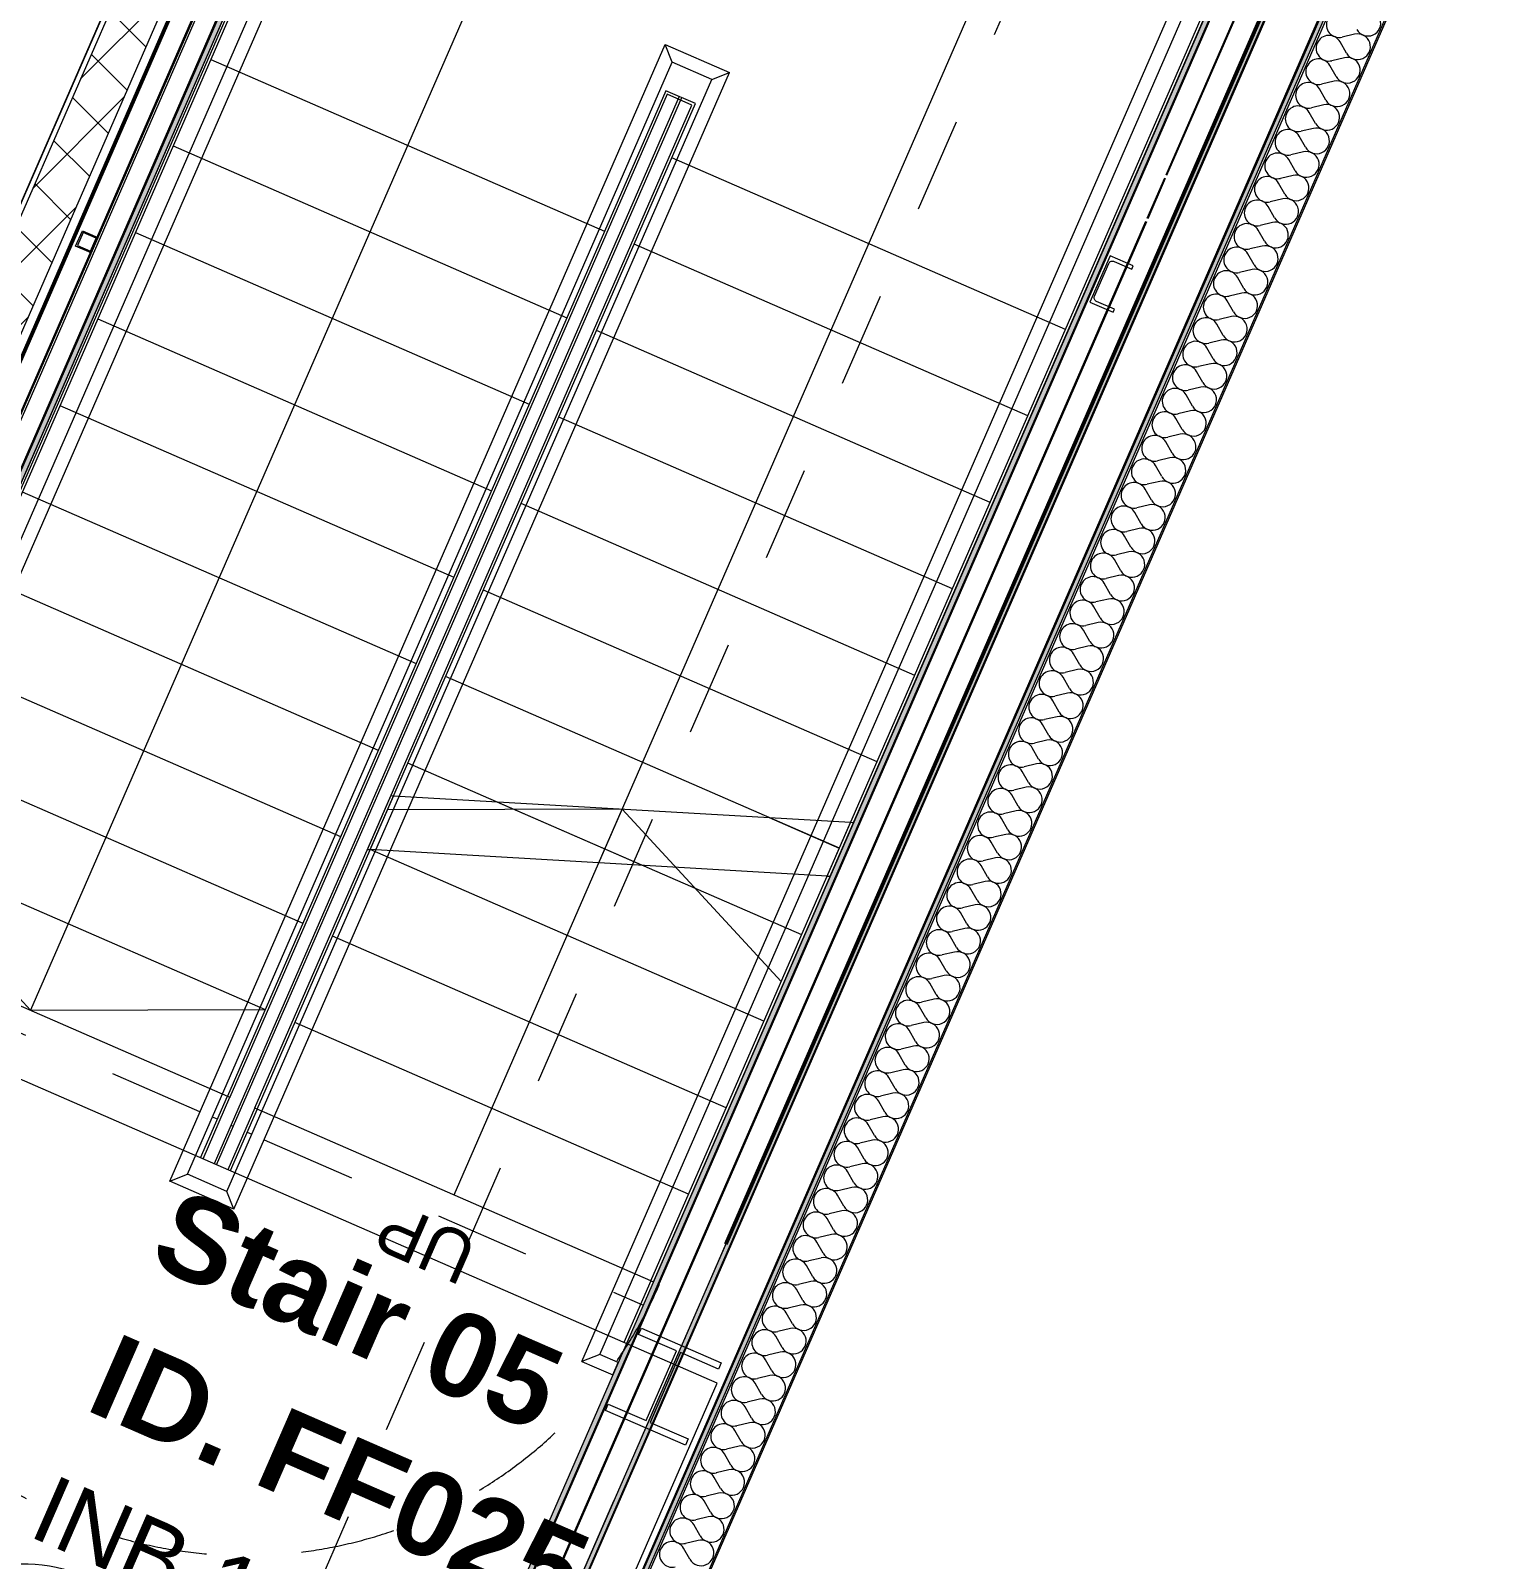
# Model space of a CAD drawing. Header units: millimetres. Extents: x -50172 to 90294, y -80883 to 25069.
# Drawn here: x 18184 to 22550, y -36620 to -32083 of the extents above; entities that cross this region are included whole.
import ezdxf
from ezdxf.enums import TextEntityAlignment as Align

# ---------------------------------------------------------------- set-up
doc = ezdxf.new("R2010")
doc.units = ezdxf.units.MM
doc.header["$MEASUREMENT"] = 0
doc.linetypes.add('Dashed', pattern=[564.444447, 282.222223, -282.222223])
doc.linetypes.add('Double Dashed', pattern=[1093.611073, 529.166651, -211.666656, 141.111112, -211.666656])
for name, color, linetype in [('A-25-M_Wall_Int', 7, 'Continuous'), ('A-95-MC_Marker_Section_P2.Marker', 7, 'Continuous'), ('COLUMN.IFC Import', 7, 'Continuous'), ('New_A-05-M_Gross_Int_Circulation', 7, 'Continuous'), ('New_A-15-MG_Structural_Grid_Phase_2', 7, 'Continuous'), ('New_A-20-M_Floor_Slab', 7, 'Continuous'), ('New_A-25-M_Wall_Ext', 7, 'Continuous'), ('New_A-25-M_Wall_Int', 7, 'Continuous'), ('New_A-35-M_FFE-Zone', 7, 'Continuous'), ('New_ArchiCAD Door Markers', 7, 'Continuous'), ('New_ArchiCAD Doors', 7, 'Continuous')]:
    doc.layers.add(name, color=color, linetype=linetype)
for name, color, linetype, lineweight in [('A-25-M_Wall_Int_Pen_No__1', 7, 'Continuous', 13), ('A-95-MC_Marker_Section_P2.Marker_Pen_No__1', 7, 'Continuous', 13), ('COLUMN.IFC Import_Pen_No__2', 8, 'Continuous', 15), ('New_A-20-M_Floor_Slab_Pen_No__89', 8, 'Continuous', 20), ('New_A-25-M_Wall_Ext_Pen_No__1', 7, 'Continuous', 13), ('New_A-25-M_Wall_Int_Pen_No__1', 7, 'Continuous', 13), ('New_A-30-M_Stair_Pen_No__1', 7, 'Continuous', 13), ('New_A-35-M_FFE_Sanitary_Pen_No__1', 7, 'Continuous', 13), ('New_A-95-P_Drawing_Pen_No__156', 5, 'Continuous', 50), ('New_ArchiCAD Door Markers_Pen_No__1', 7, 'Continuous', 13), ('New_ArchiCAD Door Markers_Pen_No__5', 7, 'Continuous', 25), ('New_ArchiCAD Doors_Pen_No__1', 7, 'Continuous', 13), ('New_ArchiCAD Zone Stamps_Pen_No__9', 7, 'Continuous', 13)]:
    doc.layers.add(name, color=color, linetype=linetype, lineweight=lineweight)
for name, color, linetype, lineweight, true_color in [('A-25-M_Wall_Int_Pen_No__107', 7, 'Continuous', 15, 0xa6a6a6), ('A-25-M_Wall_Int_Pen_No__27', 7, 'Continuous', 50, 0x2a2a2a), ('New_A-05-M_Gross_Int_Circulation_Pen_No__74', 7, 'Continuous', 20, 0x606060), ('New_A-15-MG_Structural_Grid_Phase_2_Pen_No__222', 7, 'Continuous', 13, 0x65af33), ('New_A-25-M_Wall_Ext_Pen_No__107', 7, 'Continuous', 15, 0xa6a6a6), ('New_A-25-M_Wall_Int_Pen_No__107', 7, 'Continuous', 15, 0xa6a6a6), ('New_A-35-M_FFE-Zone_Pen_No__74', 7, 'Continuous', 20, 0x606060), ('New_A-95-P_Drawing_Pen_No__61', 7, 'Continuous', 20, 0x6a6a6a), ('New_ArchiCAD Doors_Pen_No__43', 7, 'Continuous', 30, 0x444444), ('New_ArchiCAD Doors_Pen_No__63', 7, 'Continuous', 20, 0x606060)]:
    doc.layers.add(name, color=color, linetype=linetype, lineweight=lineweight, true_color=true_color)
doc.styles.add('GENERATED_STYLE_1', font='')
doc.styles.add('GENERATED_STYLE_2', font='')
doc.styles.add('GENERATED_STYLE_3', font='')
doc.styles.add('GENERATED_STYLE_4', font='')
doc.styles.get('GENERATED_STYLE_1').set_extended_font_data('Arial', bold=True)
doc.styles.get('GENERATED_STYLE_2').set_extended_font_data('Swis721 BT', bold=True)
doc.styles.get('GENERATED_STYLE_3').set_extended_font_data('Arial')
doc.styles.get('GENERATED_STYLE_4').set_extended_font_data('Swis721 BT')
doc.linetypes.add('Double Slash', pattern='A,0,[1,EC-MA-00-01-DR-A-00365 Phase 2 Central Wing First Floor GA-S2-P161.Shx,S=15.679012,R=0,X=0,Y=0],-1975.555563,0', length=1975.555563)
pattern_1 = [(336.4404, (0, 0), (69.2305, 158.76755), [0, -100]), (336.4404, (80.45, 59.4), (69.2305, 158.76755), [0, -100])]
pattern_2 = [(45, (0, 0), (-91.92388, 91.92388), []), (135, (0, 0), (91.92388, 91.92388), [])]
pattern_3 = [(246.4404, (0, 0), (-158.76755, 69.2305), [0, -100]), (246.4404, (59.4, -80.45), (-158.76755, 69.2305), [0, -100])]

# ---------------------------------------------------------------- blocks, each defined once
blk = doc.blocks.new('Fabrication Lab A_INB 1304_13_1', base_point=(14916.2, -33303.1))
at = {"layer": 'New_A-35-M_FFE-Zone_Pen_No__74', "linetype": 'Continuous'}
blk.add_line((17104.4, -35004.7), (19116.2, -30391), dxfattribs=at)
at = {"layer": 'New_ArchiCAD Zone Stamps_Pen_No__9'}
for tag, height, style, p in [('ROOM_NAME', 250, 'GENERATED_STYLE_1', (13601, -32770.2)), ('zoneNameLine2', 250, 'GENERATED_STYLE_1', (13412.6, -33202.4)), ('ROOM_NUMBER', 200, 'GENERATED_STYLE_3', (13224.1, -33623.1)), ('measuredAreaCode', 200, 'GENERATED_STYLE_3', (13067.1, -33983.2)), ('DUMMY_649', 200, 'GENERATED_STYLE_3', (13374.5, -34117.2)), ('DUMMY_650', 200, 'GENERATED_STYLE_3', (13863.8, -34330.6)), ('DUMMY_651', 133.3, 'GENERATED_STYLE_3', (14143.1, -34437.1))]:
    blk.add_attdef(tag, text='', height=height, rotation=336.4404, dxfattribs=dict(at, style=style)).set_placement(p, align=Align.TOP_LEFT)
blk = doc.blocks.new('Stair 05_INB 1355_38_1', base_point=(19347.6, -34179.8))
at = {"layer": 'New_A-05-M_Gross_Int_Circulation_Pen_No__74', "linetype": 'Continuous'}
for p, q in [((19420.7, -30523.9), (16825, -36476.5)), ((19944.1, -36381.4), (22006.5, -31651.4)), ((19411.1, -37603.6), (19944.1, -36381.4))]:
    blk.add_line(p, q, dxfattribs=at)
at = {"layer": 'New_ArchiCAD Zone Stamps_Pen_No__9'}
for tag, height, style, p in [('ROOM_NAME', 250, 'GENERATED_STYLE_1', (18628.8, -35511.9)), ('zoneNameLine2', 250, 'GENERATED_STYLE_1', (18440.4, -35944)), ('ROOM_NUMBER', 200, 'GENERATED_STYLE_3', (18252, -36364.7)), ('measuredAreaCode', 200, 'GENERATED_STYLE_3', (18094.9, -36724.8)), ('DUMMY_649', 200, 'GENERATED_STYLE_3', (18402.3, -36858.8)), ('DUMMY_650', 200, 'GENERATED_STYLE_3', (18891.7, -37072.2)), ('DUMMY_651', 133.3, 'GENERATED_STYLE_3', (19171, -37178.8))]:
    blk.add_attdef(tag, text='', height=height, rotation=336.4404, dxfattribs=dict(at, style=style)).set_placement(p, align=Align.TOP_LEFT)
blk = doc.blocks.new('Slab_60_1', base_point=(-21326.2, -27554.7))
at = {"layer": 'New_A-20-M_Floor_Slab_Pen_No__89', "linetype": 'Continuous', "flags": 128}
blk.add_lwpolyline([(942, -48802.4), (12486.7, -53836.5), (17939.8, -41330.7), (16985.7, -40914.7), (17767.9, -39120.9), (18360.6, -39379.3), (18576.1, -38885), (18937.5, -39042.6), (20222.1, -36096.6), (17437.6, -34882.5), (19407.7, -30364.3), (10989.4, -26693.5), (18941.3, -8457.3)], dxfattribs=at)
blk = doc.blocks.new('*X340')
at = {"layer": 'New_A-25-M_Wall_Ext_Pen_No__107', "linetype": 'Continuous'}
for p, q in [((22090.3, -32149.4), (22071.5, -32116.2)), ((22114.7, -32093.5), (22077.6, -32102.3)), ((22084.2, -32163.3), (22047.1, -32172.1)), ((22059.8, -32219.2), (22041, -32186.1)), ((22029.4, -32289), (22010.6, -32255.9)), ((22053.8, -32233.2), (22016.7, -32241.9)), ((22023.3, -32303), (21986.2, -32311.8)), ((21998.9, -32358.9), (21980.1, -32325.7)), ((21992.8, -32372.9), (21955.8, -32381.6)), ((21968.5, -32428.7), (21949.7, -32395.6)), ((21938, -32498.6), (21919.2, -32465.4)), ((21962.4, -32442.7), (21925.3, -32451.5)), ((21931.9, -32512.5), (21894.9, -32521.3)), ((21907.6, -32568.4), (21888.8, -32535.3)), ((21877.1, -32638.2), (21858.3, -32605.1)), ((21901.5, -32582.4), (21864.4, -32591.1)), ((21871, -32652.2), (21834, -32661)), ((21846.7, -32708.1), (21827.9, -32674.9)), ((21816.2, -32777.9), (21797.4, -32744.8)), ((21840.6, -32722), (21803.5, -32730.8)), ((21810.1, -32791.9), (21773.1, -32800.7)), ((21785.8, -32847.8), (21767, -32814.6)), ((21755.3, -32917.6), (21736.5, -32884.5)), ((21779.7, -32861.7), (21742.6, -32870.5)), ((21749.2, -32931.6), (21712.1, -32940.3)), ((21724.9, -32987.4), (21706.1, -32954.3)), ((21694.4, -33057.3), (21675.6, -33024.1)), ((21718.8, -33001.4), (21681.7, -33010.2)), ((21688.3, -33071.2), (21651.2, -33080)), ((21663.9, -33127.1), (21645.1, -33094)), ((21633.5, -33197), (21614.7, -33163.8)), ((21657.9, -33141.1), (21620.8, -33149.9)), ((21627.4, -33210.9), (21590.3, -33219.7)), ((21603, -33266.8), (21584.2, -33233.7)), ((21597, -33280.8), (21559.9, -33289.5)), ((21572.6, -33336.6), (21553.8, -33303.5)), ((21542.1, -33406.5), (21523.3, -33373.3)), ((21566.5, -33350.6), (21529.4, -33359.4)), ((21536, -33420.4), (21499, -33429.2)), ((21511.7, -33476.3), (21492.9, -33443.2)), ((21481.2, -33546.2), (21462.4, -33513)), ((21505.6, -33490.3), (21468.5, -33499.1)), ((21475.1, -33560.1), (21438.1, -33568.9)), ((21450.8, -33616), (21432, -33582.9)), ((21420.3, -33685.8), (21401.5, -33652.7)), ((21444.7, -33630), (21407.6, -33638.7)), ((21414.2, -33699.8), (21377.2, -33708.6)), ((21389.9, -33755.7), (21371.1, -33722.5)), ((21359.4, -33825.5), (21340.6, -33792.4)), ((21383.8, -33769.6), (21346.7, -33778.4)), ((21353.3, -33839.5), (21316.3, -33848.3)), ((21329, -33895.4), (21310.2, -33862.2)), ((21298.5, -33965.2), (21279.7, -33932.1)), ((21322.9, -33909.3), (21285.8, -33918.1)), ((21292.4, -33979.2), (21255.3, -33987.9)), ((21268.1, -34035), (21249.3, -34001.9)), ((21237.6, -34104.9), (21218.8, -34071.7)), ((21262, -34049), (21224.9, -34057.8)), ((21207.1, -34174.7), (21188.3, -34141.6)), ((21231.5, -34118.8), (21194.4, -34127.6)), ((21201.1, -34188.7), (21164, -34197.5)), ((21176.7, -34244.6), (21157.9, -34211.4)), ((21146.2, -34314.4), (21127.4, -34281.3)), ((21170.6, -34258.5), (21133.5, -34267.3)), ((21140.1, -34328.4), (21103.1, -34337.1)), ((21115.8, -34384.2), (21097, -34351.1)), ((21085.3, -34454.1), (21066.5, -34420.9)), ((21109.7, -34398.2), (21072.6, -34407)), ((21079.2, -34468), (21042.2, -34476.8)), ((21054.9, -34523.9), (21036.1, -34490.8)), ((21024.4, -34593.8), (21005.6, -34560.6)), ((21048.8, -34537.9), (21011.7, -34546.6)), ((21018.3, -34607.7), (20981.3, -34616.5)), ((20994, -34663.6), (20975.2, -34630.5)), ((20963.5, -34733.4), (20944.7, -34700.3)), ((20987.9, -34677.6), (20950.8, -34686.3)), ((20957.4, -34747.4), (20920.4, -34756.2)), ((20933.1, -34803.3), (20914.3, -34770.1)), ((20902.6, -34873.1), (20883.8, -34840)), ((20927, -34817.2), (20889.9, -34826)), ((20896.5, -34887.1), (20859.4, -34895.8)), ((20872.2, -34942.9), (20853.4, -34909.8)), ((20841.7, -35012.8), (20822.9, -34979.7)), ((20866.1, -34956.9), (20829, -34965.7)), ((20811.2, -35082.6), (20792.4, -35049.5)), ((20835.6, -35026.8), (20798.5, -35035.5)), ((20805.2, -35096.6), (20768.1, -35105.4)), ((20780.8, -35152.5), (20762, -35119.3)), ((20750.3, -35222.3), (20731.5, -35189.2)), ((20774.7, -35166.4), (20737.6, -35175.2)), ((20744.3, -35236.3), (20707.2, -35245)), ((20719.9, -35292.1), (20701.1, -35259)), ((20689.4, -35362), (20670.6, -35328.9)), ((20713.8, -35306.1), (20676.7, -35314.9)), ((20683.3, -35376), (20646.3, -35384.7)), ((20659, -35431.8), (20640.2, -35398.7)), ((20628.5, -35501.7), (20609.7, -35468.5)), ((20652.9, -35445.8), (20615.8, -35454.6)), ((20622.4, -35515.6), (20585.4, -35524.4)), ((20598.1, -35571.5), (20579.3, -35538.4)), ((20567.6, -35641.3), (20548.8, -35608.2)), ((20592, -35585.5), (20554.9, -35594.2)), ((20561.5, -35655.3), (20524.5, -35664.1)), ((20537.2, -35711.2), (20518.4, -35678.1)), ((20506.7, -35781), (20487.9, -35747.9)), ((20531.1, -35725.2), (20494, -35733.9)), ((20500.6, -35795), (20463.6, -35803.8)), ((20476.3, -35850.9), (20457.5, -35817.7)), ((20445.8, -35920.7), (20427, -35887.6)), ((20470.2, -35864.8), (20433.1, -35873.6)), ((20415.4, -35990.5), (20396.6, -35957.4)), ((20439.7, -35934.7), (20402.6, -35943.4)), ((20409.3, -36004.5), (20372.2, -36013.3)), ((20384.9, -36060.4), (20366.1, -36027.2)), ((20354.4, -36130.2), (20335.6, -36097.1)), ((20378.8, -36074.3), (20341.7, -36083.1)), ((20348.4, -36144.2), (20311.3, -36153)), ((20324, -36200.1), (20305.2, -36166.9)), ((20293.5, -36269.9), (20274.7, -36236.8)), ((20317.9, -36214), (20280.8, -36222.8)), ((20287.4, -36283.9), (20250.4, -36292.6)), ((20263.1, -36339.7), (20244.3, -36306.6)), ((20232.6, -36409.6), (20213.8, -36376.4)), ((20257, -36353.7), (20219.9, -36362.5)), ((20226.5, -36423.5), (20189.5, -36432.3)), ((20202.2, -36479.4), (20183.4, -36446.3)), ((20171.7, -36549.3), (20152.9, -36516.1)), ((20196.1, -36493.4), (20159, -36502.2)), ((20165.6, -36563.2), (20128.6, -36572)), ((20141.3, -36619.1), (20122.5, -36586))]:
    blk.add_line(p, q, dxfattribs=at)
for centre, start, end in [((22153.9, -32060.7), 209.5705, 103.3103), ((22068.8, -32065.2), 156.4404, 283.3103), ((22038.4, -32135), 156.4404, 283.3103), ((22038.4, -32135), 29.5705, 156.4404), ((22123.4, -32130.6), 209.5705, 103.3103), ((22007.9, -32204.9), 29.5705, 156.4404), ((22093, -32200.4), 209.5705, 103.3103), ((22007.9, -32204.9), 156.4404, 283.3103), ((21977.5, -32274.7), 29.5705, 156.4404), ((22062.5, -32270.2), 209.5705, 103.3103), ((21977.5, -32274.7), 156.4404, 283.3103), ((22032.1, -32340.1), 209.5705, 103.3103), ((21947, -32344.5), 156.4404, 283.3103), ((21947, -32344.5), 29.5705, 156.4404), ((21916.6, -32414.4), 29.5705, 156.4404), ((22001.6, -32409.9), 209.5705, 103.3103), ((21916.6, -32414.4), 156.4404, 283.3103), ((21886.1, -32484.2), 156.4404, 283.3103), ((21886.1, -32484.2), 29.5705, 156.4404), ((21971.2, -32479.8), 209.5705, 103.3103), ((21855.6, -32554.1), 29.5705, 156.4404), ((21940.7, -32549.6), 209.5705, 103.3103), ((21855.6, -32554.1), 156.4404, 283.3103), ((21825.2, -32623.9), 156.4404, 283.3103), ((21825.2, -32623.9), 29.5705, 156.4404), ((21910.3, -32619.4), 209.5705, 103.3103), ((21794.7, -32693.7), 29.5705, 156.4404), ((21879.8, -32689.3), 209.5705, 103.3103), ((21794.7, -32693.7), 156.4404, 283.3103), ((21764.3, -32763.6), 156.4404, 283.3103), ((21764.3, -32763.6), 29.5705, 156.4404), ((21849.3, -32759.1), 209.5705, 103.3103), ((21733.8, -32833.4), 29.5705, 156.4404), ((21818.9, -32829), 209.5705, 103.3103), ((21733.8, -32833.4), 156.4404, 283.3103), ((21703.4, -32903.3), 156.4404, 283.3103), ((21703.4, -32903.3), 29.5705, 156.4404), ((21788.4, -32898.8), 209.5705, 103.3103), ((21672.9, -32973.1), 29.5705, 156.4404), ((21758, -32968.6), 209.5705, 103.3103), ((21672.9, -32973.1), 156.4404, 283.3103), ((21642.5, -33042.9), 156.4404, 283.3103), ((21642.5, -33042.9), 29.5705, 156.4404), ((21727.5, -33038.5), 209.5705, 103.3103), ((21612, -33112.8), 29.5705, 156.4404), ((21697.1, -33108.3), 209.5705, 103.3103), ((21612, -33112.8), 156.4404, 283.3103), ((21581.6, -33182.6), 29.5705, 156.4404), ((21666.6, -33178.2), 209.5705, 103.3103), ((21581.6, -33182.6), 156.4404, 283.3103), ((21636.2, -33248), 209.5705, 103.3103), ((21551.1, -33252.5), 156.4404, 283.3103), ((21551.1, -33252.5), 29.5705, 156.4404), ((21520.7, -33322.3), 29.5705, 156.4404), ((21605.7, -33317.8), 209.5705, 103.3103), ((21520.7, -33322.3), 156.4404, 283.3103), ((21490.2, -33392.1), 156.4404, 283.3103), ((21490.2, -33392.1), 29.5705, 156.4404), ((21575.3, -33387.7), 209.5705, 103.3103), ((21459.7, -33462), 29.5705, 156.4404), ((21544.8, -33457.5), 209.5705, 103.3103), ((21459.7, -33462), 156.4404, 283.3103), ((21429.3, -33531.8), 156.4404, 283.3103), ((21429.3, -33531.8), 29.5705, 156.4404), ((21514.4, -33527.4), 209.5705, 103.3103), ((21398.8, -33601.7), 29.5705, 156.4404), ((21483.9, -33597.2), 209.5705, 103.3103), ((21398.8, -33601.7), 156.4404, 283.3103), ((21368.4, -33671.5), 156.4404, 283.3103), ((21368.4, -33671.5), 29.5705, 156.4404), ((21453.5, -33667), 209.5705, 103.3103), ((21337.9, -33741.3), 29.5705, 156.4404), ((21423, -33736.9), 209.5705, 103.3103), ((21337.9, -33741.3), 156.4404, 283.3103), ((21307.5, -33811.2), 156.4404, 283.3103), ((21307.5, -33811.2), 29.5705, 156.4404), ((21392.5, -33806.7), 209.5705, 103.3103), ((21277, -33881), 29.5705, 156.4404), ((21362.1, -33876.6), 209.5705, 103.3103), ((21277, -33881), 156.4404, 283.3103), ((21246.6, -33950.9), 156.4404, 283.3103), ((21246.6, -33950.9), 29.5705, 156.4404), ((21331.6, -33946.4), 209.5705, 103.3103), ((21301.2, -34016.2), 209.5705, 103.3103), ((21216.1, -34020.7), 156.4404, 283.3103), ((21216.1, -34020.7), 29.5705, 156.4404), ((21185.7, -34090.5), 29.5705, 156.4404), ((21270.7, -34086.1), 209.5705, 103.3103), ((21185.7, -34090.5), 156.4404, 283.3103), ((21240.3, -34155.9), 209.5705, 103.3103), ((21155.2, -34160.4), 156.4404, 283.3103), ((21155.2, -34160.4), 29.5705, 156.4404), ((21124.8, -34230.2), 29.5705, 156.4404), ((21209.8, -34225.8), 209.5705, 103.3103), ((21124.8, -34230.2), 156.4404, 283.3103), ((21094.3, -34300.1), 156.4404, 283.3103), ((21094.3, -34300.1), 29.5705, 156.4404), ((21179.4, -34295.6), 209.5705, 103.3103), ((21063.9, -34369.9), 29.5705, 156.4404), ((21148.9, -34365.4), 209.5705, 103.3103), ((21063.9, -34369.9), 156.4404, 283.3103), ((21033.4, -34439.7), 156.4404, 283.3103), ((21033.4, -34439.7), 29.5705, 156.4404), ((21118.5, -34435.3), 209.5705, 103.3103), ((21002.9, -34509.6), 29.5705, 156.4404), ((21088, -34505.1), 209.5705, 103.3103), ((21002.9, -34509.6), 156.4404, 283.3103), ((20972.5, -34579.4), 156.4404, 283.3103), ((20972.5, -34579.4), 29.5705, 156.4404), ((21057.6, -34575), 209.5705, 103.3103), ((20942, -34649.3), 29.5705, 156.4404), ((21027.1, -34644.8), 209.5705, 103.3103), ((20942, -34649.3), 156.4404, 283.3103), ((20911.6, -34719.1), 156.4404, 283.3103), ((20911.6, -34719.1), 29.5705, 156.4404), ((20996.7, -34714.6), 209.5705, 103.3103), ((20881.1, -34788.9), 29.5705, 156.4404), ((20966.2, -34784.5), 209.5705, 103.3103), ((20881.1, -34788.9), 156.4404, 283.3103), ((20850.7, -34858.8), 156.4404, 283.3103), ((20850.7, -34858.8), 29.5705, 156.4404), ((20935.7, -34854.3), 209.5705, 103.3103), ((20905.3, -34924.1), 209.5705, 103.3103), ((20820.2, -34928.6), 156.4404, 283.3103), ((20820.2, -34928.6), 29.5705, 156.4404), ((20789.8, -34998.5), 29.5705, 156.4404), ((20874.8, -34994), 209.5705, 103.3103), ((20789.8, -34998.5), 156.4404, 283.3103), ((20844.4, -35063.8), 209.5705, 103.3103), ((20759.3, -35068.3), 156.4404, 283.3103), ((20759.3, -35068.3), 29.5705, 156.4404), ((20728.9, -35138.1), 29.5705, 156.4404), ((20813.9, -35133.7), 209.5705, 103.3103), ((20728.9, -35138.1), 156.4404, 283.3103), ((20698.4, -35208), 156.4404, 283.3103), ((20698.4, -35208), 29.5705, 156.4404), ((20783.5, -35203.5), 209.5705, 103.3103), ((20668, -35277.8), 29.5705, 156.4404), ((20753, -35273.3), 209.5705, 103.3103), ((20668, -35277.8), 156.4404, 283.3103), ((20637.5, -35347.7), 156.4404, 283.3103), ((20637.5, -35347.7), 29.5705, 156.4404), ((20722.6, -35343.2), 209.5705, 103.3103), ((20607, -35417.5), 29.5705, 156.4404), ((20692.1, -35413), 209.5705, 103.3103), ((20607, -35417.5), 156.4404, 283.3103), ((20576.6, -35487.3), 156.4404, 283.3103), ((20576.6, -35487.3), 29.5705, 156.4404), ((20661.7, -35482.9), 209.5705, 103.3103), ((20546.1, -35557.2), 29.5705, 156.4404), ((20631.2, -35552.7), 209.5705, 103.3103), ((20546.1, -35557.2), 156.4404, 283.3103), ((20515.7, -35627), 156.4404, 283.3103), ((20515.7, -35627), 29.5705, 156.4404), ((20600.8, -35622.5), 209.5705, 103.3103), ((20485.2, -35696.9), 29.5705, 156.4404), ((20570.3, -35692.4), 209.5705, 103.3103), ((20485.2, -35696.9), 156.4404, 283.3103), ((20454.8, -35766.7), 156.4404, 283.3103), ((20454.8, -35766.7), 29.5705, 156.4404), ((20539.8, -35762.2), 209.5705, 103.3103), ((20509.4, -35832.1), 209.5705, 103.3103), ((20424.3, -35836.5), 156.4404, 283.3103), ((20424.3, -35836.5), 29.5705, 156.4404), ((20393.9, -35906.4), 29.5705, 156.4404), ((20478.9, -35901.9), 209.5705, 103.3103), ((20393.9, -35906.4), 156.4404, 283.3103), ((20363.4, -35976.2), 156.4404, 283.3103), ((20363.4, -35976.2), 29.5705, 156.4404), ((20448.5, -35971.7), 209.5705, 103.3103), ((20333, -36046), 29.5705, 156.4404), ((20418, -36041.6), 209.5705, 103.3103), ((20333, -36046), 156.4404, 283.3103), ((20302.5, -36115.9), 156.4404, 283.3103), ((20302.5, -36115.9), 29.5705, 156.4404), ((20387.6, -36111.4), 209.5705, 103.3103), ((20272.1, -36185.7), 29.5705, 156.4404), ((20357.1, -36181.3), 209.5705, 103.3103), ((20272.1, -36185.7), 156.4404, 283.3103), ((20241.6, -36255.6), 156.4404, 283.3103), ((20241.6, -36255.6), 29.5705, 156.4404), ((20326.7, -36251.1), 209.5705, 103.3103), ((20211.2, -36325.4), 29.5705, 156.4404), ((20296.2, -36320.9), 209.5705, 103.3103), ((20211.2, -36325.4), 156.4404, 283.3103), ((20180.7, -36395.2), 156.4404, 283.3103), ((20180.7, -36395.2), 29.5705, 156.4404), ((20265.8, -36390.8), 209.5705, 103.3103), ((20150.2, -36465.1), 29.5705, 156.4404), ((20235.3, -36460.6), 209.5705, 103.3103), ((20150.2, -36465.1), 156.4404, 283.3103), ((20119.8, -36534.9), 156.4404, 283.3103), ((20119.8, -36534.9), 29.5705, 156.4404), ((20204.9, -36530.5), 209.5705, 103.3103), ((20089.3, -36604.8), 29.5705, 156.4404), ((20174.4, -36600.3), 209.5705, 103.3103), ((20089.3, -36604.8), 156.4404, 283.3103)]:
    blk.add_arc(centre, 38.1, start, end, dxfattribs=at)
blk = doc.blocks.new('Wall_45_1', base_point=(12413.8, -53650.9))
at = {"layer": 'New_A-25-M_Wall_Ext_Pen_No__107', "linetype": 'Continuous'}
h = blk.add_hatch(dxfattribs=at)
h.set_pattern_fill('Plaster_0001', color=256, style=0, pattern_type=2)
h.set_pattern_definition([(0, (0, 0), (0, 173.2051), [0, -100]), (0, (50, 86.6), (0, 173.2051), [0, -100])])
h.paths.add_polyline_path([(19460.1, -38343.2), (19464.3, -38345), (22460.8, -31473), (22454.8, -31475.4)])
at = {"layer": 'New_A-25-M_Wall_Ext_Pen_No__107', "linetype": 'Continuous', "lineweight": 0, "true_color": 0x535353}
for points in [[(22216.6, -31568.9), (19294.2, -38270.8), (19294.7, -38271), (19297, -38272), (22220.5, -31567.4)], [(22023.1, -31644.9), (19159.5, -38212.1), (19162.2, -38213.3), (22027, -31643.4)]]:
    blk.add_hatch(color=251, dxfattribs=at).paths.add_polyline_path(points)
at = {"layer": 'New_A-25-M_Wall_Ext_Pen_No__107', "linetype": 'Continuous'}
for points in [[(19297, -38272), (19308, -38276.8), (22236.3, -31561.2), (22220.5, -31567.4)], [(19148, -38207.1), (19159.5, -38212.1), (22023.1, -31644.9), (22006.6, -31651.4)]]:
    blk.add_hatch(color=256, dxfattribs=at).paths.add_polyline_path(points)
at = {"layer": 'New_A-25-M_Wall_Ext_Pen_No__1', "linetype": 'Continuous'}
for p, q in [((19460.1, -38343.2), (22454.8, -31475.4)), ((19294.2, -38270.8), (22216.6, -31568.9)), ((19297, -38272), (22220.5, -31567.4)), ((19308, -38276.8), (22236.3, -31561.2)), ((19313.5, -38279.2), (22244.2, -31558.1)), ((22023.1, -31644.9), (19159.5, -38212.1)), ((19162.2, -38213.3), (22027, -31643.4))]:
    blk.add_line(p, q, dxfattribs=at)
at = {"layer": 'New_A-25-M_Wall_Ext_Pen_No__1', "linetype": 'Continuous', "flags": 128}
for points in [[(19464.3, -38345), (22460.8, -31473)], [(22006.6, -31651.4), (19148, -38207.1)]]:
    blk.add_lwpolyline(points, dxfattribs=at)
at = {"layer": 'New_A-25-M_Wall_Ext', "color": 250, "lineweight": 50, "true_color": 0x2a2a2a}
blk.add_blockref('*X340', (0, 0), dxfattribs=at)
blk = doc.blocks.new('Double Door Asymmetric 19_8')
at = {"layer": 'New_ArchiCAD Doors_Pen_No__1', "linetype": 'Continuous'}
for p, q in [((-755, 0), (-755, -15)), ((755, 0), (755, -15)), ((-755, -15), (-755, -155)), ((755, -15), (755, -155)), ((-755, -155), (-755, -170)), ((755, -155), (755, -170))]:
    blk.add_line(p, q, dxfattribs=at)
at = {"layer": 'New_ArchiCAD Doors_Pen_No__43', "linetype": 'Continuous'}
for p, q in [((-748, 0), (-755, 0)), ((-755, 0), (-755, -170)), ((-682, 0), (-748, 0)), ((-748, 0), (-748, -170)), ((-682, -170), (-682, 0)), ((748, 0), (682, 0)), ((682, 0), (682, -170)), ((748, 0), (755, 0)), ((748, -170), (748, 0)), ((755, 0), (755, -170)), ((-748, -170), (-755, -170)), ((-748, -170), (-682, -170)), ((682, -170), (748, -170)), ((748, -170), (755, -170))]:
    blk.add_line(p, q, dxfattribs=at)
at = {"layer": 'New_ArchiCAD Doors_Pen_No__63', "linetype": 'Continuous'}
for p, q in [((682, 0), (682, 934)), ((-682, 0), (-682, 430))]:
    blk.add_line(p, q, dxfattribs=at)
for centre, radius, start, end in [((682, 0), 934, 90, 180), ((-682, 0), 430, 0, 90)]:
    blk.add_arc(centre, radius, start, end, dxfattribs=at)
blk = doc.blocks.new('Door Stamp 17_34')
at = {"layer": 'New_ArchiCAD Door Markers_Pen_No__5', "linetype": 'Continuous'}
for p, q in [((506.5, 191.8), (-470.6, 191.8)), ((-470.6, 191.8), (-470.6, -20)), ((506.5, -20), (506.5, 191.8)), ((-470.6, -20), (506.5, -20)), ((-470.6, -20), (506.5, -20))]:
    blk.add_line(p, q, dxfattribs=at)
at = {"layer": 'New_ArchiCAD Door Markers_Pen_No__1', "style": 'GENERATED_STYLE_2'}
blk.add_attdef('AC_WIDO_ID', text='', height=150, dxfattribs=at).set_placement((-411.8, 24.8), align=Align.BOTTOM_LEFT)
blk = doc.blocks.new('Wall_91_1', base_point=(16669.2, -36408.5))
at = {"layer": 'A-25-M_Wall_Int_Pen_No__107', "linetype": 'Continuous'}
blk.add_hatch(color=256, dxfattribs=at).paths.add_polyline_path([(19284.8, -37549), (19271.1, -37543), (19265.1, -37556.7), (19278.8, -37562.7)])
at = {"layer": 'A-25-M_Wall_Int_Pen_No__107', "linetype": 'Continuous', "lineweight": 0, "true_color": 0x535353}
for points in [[(19287.6, -37550.2), (19284.8, -37549), (19278.8, -37562.7), (19281.6, -37563.9)], [(19349, -37577), (19346.2, -37575.8), (19340.2, -37589.5), (19343, -37590.7)]]:
    blk.add_hatch(color=251, dxfattribs=at).paths.add_polyline_path(points)
at = {"layer": 'New_A-25-M_Wall_Int_Pen_No__107', "linetype": 'Continuous'}
h = blk.add_hatch(dxfattribs=at)
h.set_pattern_fill('Plaster_0001', color=256, style=0, pattern_type=2)
h.set_pattern_definition(pattern_1)
h.paths.add_polyline_path([(16819.1, -36490.2), (16846.1, -36501.9), (16852.1, -36488.2), (16825.1, -36476.4)])
h = blk.add_hatch(dxfattribs=at)
h.set_pattern_fill('Concrete_Block_0001', color=256, style=0, pattern_type=2)
h.set_pattern_definition(pattern_2)
h.paths.add_polyline_path([(16763.1, -36618.5), (16790.2, -36630.3), (16846.1, -36501.9), (16819.1, -36490.2)])
h = blk.add_hatch(dxfattribs=at)
h.set_pattern_fill('Plaster_0001', color=256, style=0, pattern_type=2)
h.set_pattern_definition(pattern_1)
h.paths.add_polyline_path([(16763.1, -36618.5), (16757.1, -36632.2), (16784.2, -36644), (16790.2, -36630.3)])
h = blk.add_hatch(dxfattribs=at)
h.set_pattern_fill('Concrete_Block_0001', color=256, style=0, pattern_type=2)
h.set_pattern_definition(pattern_2)
h.paths.add_polyline_path([(18174.3, -37233.8), (19348.3, -37745.7), (19404.2, -37617.4), (18230.2, -37105.5)])
h = blk.add_hatch(dxfattribs=at)
h.set_pattern_fill('Plaster_0001', color=256, style=0, pattern_type=2)
h.set_pattern_definition(pattern_1)
h.paths.add_polyline_path([(18236.2, -37091.7), (18230.2, -37105.5), (19265.1, -37556.7), (19271.1, -37543)])
h = blk.add_hatch(dxfattribs=at)
h.set_pattern_fill('Plaster_0001', color=256, style=0, pattern_type=2)
h.set_pattern_definition(pattern_1)
h.paths.add_polyline_path([(18168.3, -37247.6), (19342.3, -37759.5), (19348.3, -37745.7), (18174.3, -37233.8)])
h = blk.add_hatch(dxfattribs=at)
h.set_pattern_fill('Plaster_0001', color=256, style=0, pattern_type=2)
h.set_pattern_definition(pattern_1)
h.paths.add_polyline_path([(19343, -37590.7), (19404.2, -37617.4), (19410.2, -37603.7), (19349, -37577)])
at = {"layer": 'A-25-M_Wall_Int_Pen_No__1', "linetype": 'Continuous'}
for p, q in [((19271.1, -37543), (19265.1, -37556.7)), ((19284.8, -37549), (19278.8, -37562.7)), ((19287.6, -37550.2), (19281.6, -37563.9)), ((19346.2, -37575.8), (19340.2, -37589.5)), ((19343, -37590.7), (19349, -37577))]:
    blk.add_line(p, q, dxfattribs=at)
at = {"layer": 'New_A-25-M_Wall_Int_Pen_No__1', "linetype": 'Continuous'}
for p, q in [((16846.1, -36501.9), (16790.2, -36630.3)), ((16819.1, -36490.2), (16846.1, -36501.9)), ((16852.1, -36488.2), (16846.1, -36501.9)), ((16763.1, -36618.5), (16790.2, -36630.3)), ((16790.2, -36630.3), (16784.2, -36644)), ((18230.2, -37105.5), (18174.3, -37233.8)), ((18236.2, -37091.7), (18230.2, -37105.5)), ((18230.2, -37105.5), (19265.1, -37556.7)), ((18174.3, -37233.8), (18168.3, -37247.6)), ((18174.3, -37233.8), (19348.3, -37745.7)), ((19265.1, -37556.7), (19278.8, -37562.7)), ((19278.8, -37562.7), (19281.6, -37563.9)), ((19281.6, -37563.9), (19340.2, -37589.5)), ((19340.2, -37589.5), (19343, -37590.7)), ((19343, -37590.7), (19404.2, -37617.4))]:
    blk.add_line(p, q, dxfattribs=at)
at = {"layer": 'New_A-25-M_Wall_Int_Pen_No__1', "linetype": 'Continuous', "flags": 128}
for points in [[(16852.1, -36488.2), (16825.1, -36476.4)], [(16757.1, -36632.2), (16784.2, -36644)], [(19271.1, -37543), (18236.2, -37091.7)], [(18168.3, -37247.6), (19342.3, -37759.5)], [(19410.2, -37603.7), (19349, -37577)], [(19404.2, -37617.4), (19410.2, -37603.7)], [(19348.3, -37745.7), (19404.2, -37617.4)], [(19342.3, -37759.5), (19348.3, -37745.7)]]:
    blk.add_lwpolyline(points, dxfattribs=at)
at = {"layer": 'New_ArchiCAD Door Markers'}
ref = blk.add_blockref('Door Stamp 17_34', (17544.2, -36790), dxfattribs=dict(at, rotation=336.4404115839916))
ref.add_attrib('AC_WIDO_ID', 'ID01.024', dxfattribs={"layer": 'New_ArchiCAD Door Markers_Pen_No__1', "color": 7, "height": 150, "rotation": 336.4404, "style": 'GENERATED_STYLE_2'}).set_placement((17158.7, -36598.9), align=Align.BOTTOM_LEFT)
at = {"layer": 'New_ArchiCAD Doors', "color": 251, "linetype": 'Continuous', "lineweight": 20, "true_color": 0x606060, "xscale": -0.9999999999999998, "zscale": 1000, "rotation": 336.4404115839916}
blk.add_blockref('Double Door Asymmetric 19_8', (17544.2, -36790), dxfattribs=at)
blk = doc.blocks.new('Wall_184_1', base_point=(19257.8, -30454))
at = {"layer": 'A-25-M_Wall_Int_Pen_No__107', "linetype": 'Continuous'}
blk.add_hatch(color=256, dxfattribs=at).paths.add_polyline_path([(19007.7, -30677.2), (19013.7, -30663.4), (19000, -30657.5), (18994, -30671.2)])
at = {"layer": 'New_A-25-M_Wall_Int_Pen_No__107', "linetype": 'Continuous'}
h = blk.add_hatch(dxfattribs=at)
h.set_pattern_fill('Plaster_0001', color=256, style=0, pattern_type=2)
h.set_pattern_definition(pattern_3)
h.paths.add_polyline_path([(19013.7, -30663.4), (19129.5, -30398.1), (19115.7, -30392.1), (19000, -30657.5)])
h = blk.add_hatch(dxfattribs=at)
h.set_pattern_fill('Concrete_Block_0001', color=256, style=0, pattern_type=2)
h.set_pattern_definition(pattern_2)
h.paths.add_polyline_path([(19129.5, -30398.1), (17250.1, -34708.1), (17378.4, -34764.1), (19257.8, -30454)])
h = blk.add_hatch(dxfattribs=at)
h.set_pattern_fill('Plaster_0001', color=256, style=0, pattern_type=2)
h.set_pattern_definition(pattern_3)
h.paths.add_polyline_path([(18994, -30671.2), (17236.3, -34702.1), (17250.1, -34708.1), (19007.7, -30677.2)])
at = {"layer": 'A-25-M_Wall_Int_Pen_No__27', "linetype": 'Continuous'}
for p, q in [((19013.7, -30663.4), (19000, -30657.5)), ((18994, -30671.2), (19007.7, -30677.2))]:
    blk.add_line(p, q, dxfattribs=at)
at = {"layer": 'New_A-25-M_Wall_Int_Pen_No__1', "linetype": 'Continuous'}
blk.add_line((19129.5, -30398.1), (17250.1, -34708.1), dxfattribs=at)
at = {"layer": 'New_A-25-M_Wall_Int_Pen_No__1', "linetype": 'Continuous', "flags": 128}
for points in [[(19115.7, -30392.1), (19000, -30657.5)], [(19257.8, -30454), (19115.7, -30392.1)], [(17378.4, -34764.1), (19257.8, -30454)], [(18994, -30671.2), (17236.3, -34702.1)], [(17236.3, -34702.1), (17378.4, -34764.1)]]:
    blk.add_lwpolyline(points, dxfattribs=at)
blk = doc.blocks.new('Wall_222_1', base_point=(17408.9, -35137.4))
at = {"layer": 'New_A-25-M_Wall_Int_Pen_No__107', "linetype": 'Continuous', "lineweight": 0, "true_color": 0x535353}
for points in [[(19403.7, -30517.6), (17392.4, -35130.3), (17395.2, -35131.5), (19406.5, -30518.8)], [(17331, -35103.5), (17333.8, -35104.7), (18898.6, -31516), (18895.9, -31514.8)]]:
    blk.add_hatch(color=251, dxfattribs=at).paths.add_polyline_path(points)
at = {"layer": 'New_A-25-M_Wall_Int_Pen_No__107', "linetype": 'Continuous'}
blk.add_hatch(color=256, dxfattribs=at).paths.add_polyline_path([(19406.5, -30518.8), (17395.2, -35131.5), (17408.9, -35137.4), (19420.2, -30524.8)])
at = {"layer": 'New_A-25-M_Wall_Int_Pen_No__1', "linetype": 'Continuous'}
for p, q in [((19403.7, -30517.6), (17392.4, -35130.3)), ((19406.5, -30518.8), (17395.2, -35131.5)), ((18898.6, -31516), (17333.8, -35104.7))]:
    blk.add_line(p, q, dxfattribs=at)
at = {"layer": 'New_A-25-M_Wall_Int_Pen_No__1', "linetype": 'Continuous', "flags": 128}
for points in [[(17408.9, -35137.4), (19420.2, -30524.8)], [(18895.9, -31514.8), (17331, -35103.5)]]:
    blk.add_lwpolyline(points, dxfattribs=at)
blk = doc.blocks.new('Wall_223_1', base_point=(19349, -37577))
at = {"layer": 'A-25-M_Wall_Int_Pen_No__107', "linetype": 'Continuous'}
blk.add_hatch(color=256, dxfattribs=at).paths.add_polyline_path([(19284.8, -37549), (21880, -31597.4), (21866.2, -31591.4), (19271.1, -37543)])
at = {"layer": 'A-25-M_Wall_Int_Pen_No__107', "linetype": 'Continuous', "lineweight": 0, "true_color": 0x535353}
for points in [[(19287.6, -37550.2), (21882.7, -31598.6), (21880, -31597.4), (19284.8, -37549)], [(21554.8, -32510.8), (21557.6, -32512), (21944.2, -31625.4), (21941.4, -31624.2)], [(21550.8, -32519.9), (21498.9, -32639.1), (21501.6, -32640.3), (21553.6, -32521.1)], [(19346.2, -37575.8), (19349, -37577), (21497.6, -32649.5), (21494.9, -32648.3)]]:
    blk.add_hatch(color=251, dxfattribs=at).paths.add_polyline_path(points)
at = {"layer": 'A-25-M_Wall_Int_Pen_No__1', "linetype": 'Continuous'}
for p, q in [((19284.8, -37549), (21880, -31597.4)), ((19287.6, -37550.2), (21882.7, -31598.6)), ((21554.8, -32510.8), (21941.4, -31624.2)), ((21498.9, -32639.1), (21550.8, -32519.9)), ((19346.2, -37575.8), (21494.9, -32648.3))]:
    blk.add_line(p, q, dxfattribs=at)
at = {"layer": 'A-25-M_Wall_Int_Pen_No__1', "linetype": 'Continuous', "flags": 128}
for points in [[(21866.2, -31591.4), (19271.1, -37543)], [(21557.6, -32512), (21944.2, -31625.4)], [(21501.6, -32640.3), (21553.6, -32521.1)], [(19349, -37577), (21497.6, -32649.5)]]:
    blk.add_lwpolyline(points, dxfattribs=at)
blk = doc.blocks.new('Stair 6')
at = {"layer": 'New_A-30-M_Stair_Pen_No__1', "linetype": 'Continuous'}
for p, q in [((-8, 1592.949), (-8, 4868)), ((0, 1590), (0, 4860)), ((2646, 4860), (2646, 280)), ((2654, 4868), (2654, 280)), ((637.5, 1355), (637.5, 4197.5)), ((2008.5, 4197.5), (2008.5, 280)), ((1275, 1120), (1275, 3535)), ((1275, 3535), (1371, 3535)), ((1283, 3527), (1363, 3527)), ((1283, 1117.051), (1283, 3527)), ((1363, 3527), (1363, 280)), ((1371, 3535), (1371, 280)), ((0, 3360), (1275, 3360)), ((0, 3080), (1275, 3080)), ((2646, 3080), (1371, 3080)), ((0, 2800), (1275, 2800)), ((2646, 2800), (1371, 2800)), ((0, 2520), (1275, 2520)), ((2646, 2520), (1371, 2520)), ((0, 2240), (1275, 2240)), ((2646, 2240), (1371, 2240)), ((0, 1960), (1275, 1960)), ((2646, 1960), (1371, 1960)), ((0, 1680), (1275, 1680)), ((2646, 1680), (1371, 1680)), ((0, 1590), (-8, 1592.949)), ((0, 1590), (1275, 1120)), ((515.426, 1400), (1275, 1400)), ((2646, 1400), (1371, 1400)), ((1283, 1117.051), (1275, 1120)), ((2646, 1120), (1371, 1120)), ((2646, 840), (1371, 840)), ((2646, 560), (1371, 560)), ((2008.5, 280), (1371, 560)), ((2008.5, 280), (2646, 560)), ((1371, 280), (1363, 280)), ((2646, 280), (1371, 280)), ((2646, 280), (1371, 280))]:
    blk.add_line(p, q, dxfattribs=at)
blk.add_point((1363, 280), dxfattribs=at)
blk = doc.blocks.new('Stair 05')
at = {"layer": 'New_A-30-M_Stair_Pen_No__1', "linetype": 'Continuous'}
for p, q in [((-8, 0), (-8, 1486.371)), ((-8, 1486.371), (0, 1483.422)), ((0, 0), (0, 1483.422)), ((0, 1483.422), (1275, 1013.422)), ((0, 1400), (226.304, 1400)), ((637.5, 1248.422), (0, 968.422)), ((637.5, 0), (637.5, 1248.422)), ((637.5, 1248.422), (1275, 968.422)), ((0, 1120), (985.879, 1120)), ((1275, 0), (1275, 1013.422)), ((1275, 1013.422), (1283, 1010.473)), ((1283, 0), (1283, 1010.473)), ((0, 840), (1275, 840)), ((0, 560), (1275, 560)), ((0, 280), (1275, 280)), ((0, 0), (-8, 0)), ((0, 0), (1275, 0)), ((0, 0), (1275, 0)), ((1283, 0), (1275, 0))]:
    blk.add_line(p, q, dxfattribs=at)
at = {"layer": 'New_A-30-M_Stair_Pen_No__1', "style": 'GENERATED_STYLE_3'}
blk.add_attdef('gs_updown_text', text='', height=150, rotation=180, dxfattribs=at).set_placement((637.5, -41.077), align=Align.BOTTOM_CENTER)
blk = doc.blocks.new('Column 17')
at = {"layer": 'COLUMN.IFC Import_Pen_No__2', "linetype": 'Continuous'}
for p, q in [((-129.4, 133.35), (129.4, 133.35)), ((-129.4, 112.85), (-129.4, 133.35)), ((-6.4, 112.85), (-129.4, 112.85)), ((-6.4, -112.85), (-6.4, 112.85)), ((6.4, 112.85), (6.4, -112.85)), ((129.4, 112.85), (6.4, 112.85)), ((129.4, 133.35), (129.4, 112.85)), ((-129.4, -112.85), (-6.4, -112.85)), ((-129.4, -133.35), (-129.4, -112.85)), ((129.4, -133.35), (-129.4, -133.35)), ((6.4, -112.85), (129.4, -112.85)), ((129.4, -112.85), (129.4, -133.35))]:
    blk.add_line(p, q, dxfattribs=at)
blk = doc.blocks.new('Discrete Accessory 557')
at = {"layer": 'COLUMN.IFC Import_Pen_No__2', "linetype": 'Continuous'}
for p, q in [((-25, 25), (25, 25)), ((-25, -25), (-25, 25)), ((-21, 21), (-21, -21)), ((21, 21), (-21, 21)), ((21, -21), (21, 21)), ((25, 25), (25, -25)), ((25, -25), (-25, -25)), ((-21, -21), (21, -21))]:
    blk.add_line(p, q, dxfattribs=at)
blk = doc.blocks.new('Standard grid marker_36')
at = {"layer": 'New_A-15-MG_Structural_Grid_Phase_2_Pen_No__222', "linetype": 'Double Dashed'}
blk.add_line((20268.4, 0), (27450.4, 0), dxfattribs=at)
at = {"layer": 'New_A-15-MG_Structural_Grid_Phase_2_Pen_No__222', "style": 'GENERATED_STYLE_4'}
for tag, p in [('AC_MarkerText_1_0', (-500, 36.5)), ('AC_MarkerText_1_1', (27950.4, 36.5))]:
    blk.add_attdef(tag, text='', height=350, rotation=270, dxfattribs=at).set_placement(p, align=Align.MIDDLE_CENTER)
blk = doc.blocks.new('Standard grid marker_37')
at = {"layer": 'New_A-15-MG_Structural_Grid_Phase_2_Pen_No__222', "linetype": 'Double Dashed'}
for p, q in [((7182, 0), (20268.4, 0)), ((20268.4, 0), (27450.4, 0))]:
    blk.add_line(p, q, dxfattribs=at)
blk.add_point((20268.4, 0), dxfattribs=at)
blk.add_point((20268.4, 0), dxfattribs=at)
at = {"layer": 'New_A-15-MG_Structural_Grid_Phase_2_Pen_No__222', "style": 'GENERATED_STYLE_4'}
for tag, p in [('AC_MarkerText_1_0', (-500, 36.5)), ('AC_MarkerText_1_1', (27950.4, 36.5))]:
    blk.add_attdef(tag, text='', height=350, rotation=270, dxfattribs=at).set_placement(p, align=Align.MIDDLE_CENTER)
blk = doc.blocks.new('Cutting Plane_2_1', base_point=(21934.2, -30055.5))
at = {"layer": 'A-95-MC_Marker_Section_P2.Marker_Pen_No__1', "linetype": 'Dashed'}
blk.add_line((21834.3, -30284.7), (9757.7, -57980.2), dxfattribs=at)

msp = doc.modelspace()

# ---------------------------------------------------------------- linework, layer by layer
at = {"layer": 'New_A-25-M_Wall_Int_Pen_No__1', "linetype": 'Continuous'}
for p, q in [((17543.9, -34994.3), (19454.5, -30612.7)), ((17564.6, -35046.9), (19475.2, -30665.4)), ((19821, -36032.3), (21731.6, -31650.7)), ((19873.6, -36011.6), (21784.2, -31630)), ((18597.2, -35497.2), (20068.1, -32123.9)), ((20068.1, -32123.9), (20258.7, -32207.1)), ((20088.8, -32176.6), (20068.1, -32123.9)), ((18649.8, -35476.5), (20088.8, -32176.6)), ((18787.8, -35580.3), (20258.7, -32207.1)), ((20206.1, -32227.8), (20088.8, -32176.6)), ((20206.1, -32227.8), (20258.7, -32207.1)), ((18767.2, -35527.7), (20206.1, -32227.8)), ((20109.8, -32278.5), (18728.8, -35445.5)), ((18736.1, -35448.7), (20117.1, -32281.7)), ((18688.9, -35428.1), (18768.8, -35244.8)), ((18696.2, -35431.3), (18776.1, -35248)), ((18849.5, -35280), (18769.6, -35463.3)), ((18856.9, -35283.2), (18776.9, -35466.5)), ((18778.8, -35330.9), (18786.1, -35334.1)), ((18597.2, -35497.2), (18649.8, -35476.5)), ((18767.2, -35527.7), (18649.8, -35476.5)), ((18787.8, -35580.3), (18597.2, -35497.2)), ((18787.8, -35580.3), (18767.2, -35527.7)), ((20025.6, -35792.8), (19945.7, -35976.1)), ((19873.6, -36011.6), (19821, -36032.3)), ((19928.4, -36035.5), (19873.6, -36011.6)), ((19821, -36032.3), (19857.6, -36048.2)), ((19857.6, -36048.2), (19912.4, -36072.2)), ((19912.4, -36072.2), (19928.4, -36035.5))]:
    msp.add_line(p, q, dxfattribs=at)
at = {"layer": 'New_A-25-M_Wall_Int_Pen_No__1', "linetype": 'Dashed'}
for p, q in [((18687.1, -35291), (17686.6, -34854.7)), ((18738.8, -35313.5), (18723.8, -35306.9)), ((18826.9, -35351.9), (18841.1, -35358.1)), ((18877.8, -35374.1), (19878.4, -35810.4)), ((19915, -35826.4), (20000.9, -35863.8))]:
    msp.add_line(p, q, dxfattribs=at)
at = {"layer": 'New_A-35-M_FFE_Sanitary_Pen_No__1', "linetype": 'Dashed'}
msp.add_arc((18822.5, -35268.2), 1340, 156.4404, 336.4404, dxfattribs=at)
at = {"layer": 'New_A-95-P_Drawing_Pen_No__156', "linetype": 'Double Slash', "flags": 128}
for points in [[(19284.8, -30464.5), (17452.9, -34671)], [(21951.4, -31778), (20248.2, -35683.9)]]:
    msp.add_lwpolyline(points, dxfattribs=at)
at = {"layer": 'New_A-95-P_Drawing_Pen_No__61', "linetype": 'Continuous', "flags": 128}
msp.add_lwpolyline([(21397.5, -32918.8), (21401.5, -32909.6), (21348.7, -32886.6, -0.414214), (21342.5, -32870.8), (21384.9, -32773.7, -0.414214), (21400.7, -32767.5), (21453.4, -32790.4), (21457.4, -32781.3), (21388.7, -32751.3), (21328.7, -32888.8)], format="xyb", close=True, dxfattribs=at)

# ---------------------------------------------------------------- block references
at = {"layer": 'A-25-M_Wall_Int', "color": 250, "lineweight": 50, "true_color": 0x2a2a2a}
msp.add_blockref('Wall_223_1', (19349, -37577), dxfattribs=at)
at = {"layer": 'A-95-MC_Marker_Section_P2.Marker'}
msp.add_blockref('Cutting Plane_2_1', (21934.2, -30055.5), dxfattribs=at)
at = {"layer": 'COLUMN.IFC Import', "linetype": 'Continuous', "zscale": 1000}
for name, p, rotation in [('Discrete Accessory 557', (18351, -32709.7), 246.4404115839877), ('Column 17', (20062.7, -36107), 336.4404115839877)]:
    msp.add_blockref(name, p, dxfattribs=dict(at, rotation=rotation))
at = {"layer": 'New_A-05-M_Gross_Int_Circulation', "linetype": 'Continuous'}
ref = msp.add_blockref('Stair 05_INB 1355_38_1', (19347.6, -34179.8), dxfattribs=at)
ref.add_attrib('ROOM_NAME', 'Stair 05', dxfattribs={"layer": 'New_ArchiCAD Zone Stamps_Pen_No__9', "color": 7, "height": 250, "rotation": 336.4404, "style": 'GENERATED_STYLE_1'}).set_placement((18628.8, -35511.9), align=Align.TOP_LEFT)
ref.add_attrib('ROOM_NUMBER', 'INB 1355', dxfattribs={"layer": 'New_ArchiCAD Zone Stamps_Pen_No__9', "color": 7, "height": 200, "rotation": 336.4404, "style": 'GENERATED_STYLE_3'}).set_placement((18252, -36364.7), align=Align.TOP_LEFT)
ref.add_attrib('zoneNameLine2', 'ID. FF025', dxfattribs={"layer": 'New_ArchiCAD Zone Stamps_Pen_No__9', "color": 7, "height": 250, "rotation": 336.4404, "style": 'GENERATED_STYLE_1'}).set_placement((18440.4, -35944), align=Align.TOP_LEFT)
at = {"layer": 'New_A-15-MG_Structural_Grid_Phase_2', "color": 8, "linetype": 'Continuous', "lineweight": 15, "zscale": 1000, "rotation": 66.44041158399293}
for name, p in [('Standard grid marker_36', (9303.8, -53354.1)), ('Standard grid marker_37', (12025.6, -54541))]:
    msp.add_blockref(name, p, dxfattribs=at)
at = {"layer": 'New_A-20-M_Floor_Slab', "color": 8, "linetype": 'Continuous', "lineweight": 20}
msp.add_blockref('Slab_60_1', (-21326.2, -27554.7), dxfattribs=at)
at = {"layer": 'New_A-25-M_Wall_Ext', "color": 250, "lineweight": 50, "true_color": 0x2a2a2a}
msp.add_blockref('Wall_45_1', (12413.8, -53650.9), dxfattribs=at)
at = {"layer": 'New_A-25-M_Wall_Int', "color": 250, "lineweight": 50, "true_color": 0x2a2a2a}
for name, p in [('Wall_184_1', (19257.8, -30454)), ('Wall_222_1', (17408.9, -35137.4)), ('Wall_91_1', (16669.2, -36408.5))]:
    msp.add_blockref(name, p, dxfattribs=at)
at = {"layer": 'New_A-30-M_Stair_Pen_No__1', "linetype": 'Continuous', "xscale": -1, "zscale": 1000, "rotation": 336.4404115839951}
msp.add_blockref('Stair 6', (19913.6, -36049.4), dxfattribs=at)
at = {"layer": 'New_A-30-M_Stair_Pen_No__1', "linetype": 'Continuous'}
ref = msp.add_blockref('Stair 05', (20025.6, -35792.8), dxfattribs=dict(at, xscale=-1, zscale=1000, rotation=336.440411583997))
ref.add_attrib('gs_updown_text', 'UP', dxfattribs={"color": 7, "height": 150, "rotation": 156.4404, "style": 'GENERATED_STYLE_3'}).set_placement((19405.3, -35571.5), align=Align.BOTTOM_CENTER)
at = {"layer": 'New_A-35-M_FFE-Zone', "linetype": 'Continuous'}
msp.add_blockref('Fabrication Lab A_INB 1304_13_1', (14916.2, -33303.1), dxfattribs=at)

doc.saveas('drawing.dxf')
